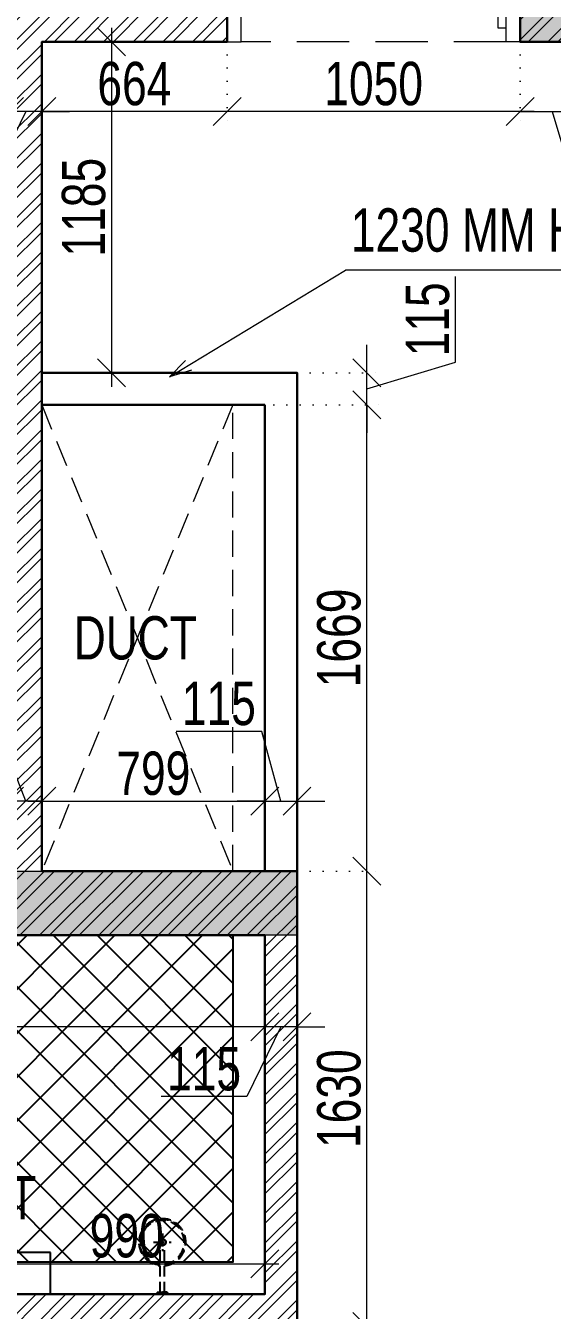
# Model space of a CAD drawing. Header units: inches. Extents: x 785882 to 928568, y 496782 to 576896.
# Drawn here: x 871763 to 873649, y 520599 to 525198 of the extents above; entities that cross this region are included whole.
import ezdxf
from ezdxf.enums import TextEntityAlignment as Align

# ---------------------------------------------------------------- set-up
doc = ezdxf.new("R2010")
doc.units = ezdxf.units.IN
doc.header["$LTSCALE"] = 750
doc.header["$MEASUREMENT"] = 0
for name, pattern in [('DOT', [0.25, 0, -0.25]), ('HIDDEN', [0.375, 0.25, -0.125]), ('HIDDEN2', [0.1875, 0.125, -0.0625])]:
    doc.linetypes.add(name, pattern=pattern)
for name, color, linetype, lineweight in [('COLUMN', 5, 'Continuous', 13), ('DIMENSION WORKING-MSA', 222, 'Continuous', 13), ('DOOR-MSA', 50, 'Continuous', 13), ('DOTTED LINE-MSA', 3, 'HIDDEN2', 13), ('ELE-01-MSA', 7, 'Continuous', 30), ('TEXT DETAIL-MSA', 212, 'Continuous', 13), ('TEXT ROOM NAME-MSA', 210, 'Continuous', 13), ('WALL HATCH-MSA', 251, 'Continuous', 9), ('WALL-MSA', 32, 'Continuous', 30), ('WINDOW-MSA', 50, 'Continuous', 13)]:
    doc.layers.add(name, color=color, linetype=linetype, lineweight=lineweight)
for name, color, linetype in [('HATCH-SUNK 300MM-MSA', 47, 'Continuous'), ('P.FIXTURE', 7, 'Continuous'), ('R.C.C HATCH-MSA', 250, 'Continuous')]:
    doc.layers.add(name, color=color, linetype=linetype)
doc.styles.add('125', font='swisscl.ttf', dxfattribs={"height": 125})
doc.styles.add('AR', font='swisscl.ttf')
doc.styles.add('ARIAL', font='swisscl.ttf', dxfattribs={"height": 360})
doc.styles.add('Arial-Reg', font='swisscl.ttf', dxfattribs={"height": 155})
doc.styles.add('MtXpl_Swis721_LtCn_B', font='swisscl.ttf')
doc.dimstyles.new('100 K.T', dxfattribs={"dimtxt": 360, "dimasz": 80, "dimexe": 0.18, "dimexo": 0.0625, "dimgap": 1, "dimtad": 1, "dimdec": 0, "dimzin": 0, "dimdsep": 46, "dimtxsty": 'ARIAL', "dimblk": 'DOT', "dimcen": 0.09, "dimse1": 1, "dimse2": 1, "dimclrd": 50, "dimclrt": 256, "dimadec": 0, "dimazin": 0, "dimtfac": 1, "dimtdec": 0, "dimtofl": 0, "dimtmove": 1, "dimatfit": 0, "dimfxl": 1, "dimtolj": 1, "dimtzin": 0, "dimlwd": -1, "dimarcsym": 0})
doc.dimstyles.new('WORKING DIM', dxfattribs={"dimtxt": 155, "dimasz": 100, "dimexe": 50, "dimexo": 0, "dimgap": 20, "dimtad": 1, "dimdec": 0, "dimzin": 0, "dimdsep": 46, "dimtxsty": 'AR', "dimblk": 'OBLIQUE', "dimcen": 0.09, "dimdle": 50, "dimclrd": 256, "dimclre": 250, "dimclrt": 256, "dimadec": 0, "dimazin": 0, "dimtfac": 1, "dimtdec": 0, "dimtofl": 0, "dimtmove": 1, "dimatfit": 0, "dimfxl": 1, "dimtolj": 1, "dimtzin": 0, "dimlwd": -1, "dimlwe": -1, "dimarcsym": 0})
pattern_1 = [(45, (36976.4, 0), (-53.0330086, 53.0330086), []), (45, (37011.755, 0), (-53.0330086, 53.0330086), [])]

# ---------------------------------------------------------------- blocks, each defined once
blk = doc.blocks.new('SHOWE')
at = {"linetype": 'HIDDEN', "ltscale": 0.2}
for p, q in [((3964261.3, -1171717.9), (3964261.3, -1171674.7)), ((3964261.3, -1171674.7), (3964263.3, -1171674.7)), ((3964264.2, -1171676.3), (3964264.2, -1171716.3)), ((3964268.7, -1171680.5), (3964268.7, -1171696.3)), ((3964447.4, -1171664.5), (3964447.4, -1171728.1)), ((3964261.3, -1171717.9), (3964263.3, -1171717.9)), ((3964268.7, -1171688.6), (3964437.5, -1171688.6)), ((3964268.7, -1171712), (3964268.7, -1171696.3)), ((3964268.7, -1171704), (3964437.5, -1171704)), ((3964479.2, -1171696.3), (3964415.6, -1171696.3))]:
    blk.add_line(p, q, dxfattribs=at)
for radius in [12.5, 10.6]:
    blk.add_circle((3964447.4, -1171696.3), radius, dxfattribs=at)
for centre, radius, start, end in [((3964447.4, -1171696.3), 84.1, 185.2383, 174.7617), ((3964447.4, -1171696.3), 81.4, 185.4105, 174.5895), ((3964447.4, -1171696.3), 78, 185.6496, 174.3504), ((3964262.4, -1171676.3), 1.76, 358.0282, 62.0821), ((3964259.8, -1171685.3), 10.1, 28.3436, 64.2104), ((3964262.4, -1171716.3), 1.76, 297.9179, 1.9718), ((3964259.8, -1171707.2), 10.1, 295.7896, 331.6564)]:
    blk.add_arc(centre, radius, start, end, dxfattribs=at)
blk = doc.blocks.new('BLOCK-G & H TYPICAL COLOUMN')
at = {"layer": 'R.C.C HATCH-MSA'}
h = blk.add_hatch(color=256, dxfattribs=at)
h.dxf.hatch_style = 1
h.paths.add_polyline_path([(172697.62, -104207.75), (172688.57, -104207.75), (172688.57, -104255), (172697.62, -104255)])
h.paths.add_polyline_path([(172327.12, -104207.75), (172336.18, -104207.75), (172336.18, -104255), (172327.12, -104255)])
h.paths.add_polyline_path([(172819.88, -104207.75), (172819.88, -104216.81), (172867.12, -104216.81), (172867.12, -104207.75)])
h.paths.add_polyline_path([(172204.87, -104207.75), (172204.87, -104216.81), (172157.62, -104216.81), (172157.62, -104207.75)])
h.paths.add_polyline_path([(172561.18, -104240.06), (172552.12, -104240.06), (172552.12, -104287.31), (172561.18, -104287.31)])
h.paths.add_polyline_path([(172463.57, -104240.06), (172472.62, -104240.06), (172472.62, -104287.31), (172463.57, -104287.31)])
h.paths.add_polyline_path([(172177.87, -104422.2), (172177.87, -104431.25), (172130.62, -104431.25), (172130.62, -104422.2)])
h.paths.add_polyline_path([(172894.12, -104422.2), (172894.12, -104431.25), (172846.88, -104431.25), (172846.88, -104422.2)])
h.paths.add_polyline_path([(172336.12, -104486.75), (172336.12, -104495.81), (172288.87, -104495.81), (172288.87, -104486.75)])
h.paths.add_polyline_path([(172202.62, -104543.75), (172202.62, -104552.81), (172155.37, -104552.81), (172155.37, -104543.75)])
h.paths.add_polyline_path([(172822.13, -104543.75), (172822.13, -104552.81), (172869.37, -104552.81), (172869.37, -104543.75)])
h.paths.add_polyline_path([(172516.9, -104495.81), (172507.85, -104495.81), (172507.85, -104448.56), (172516.9, -104448.56)])
h.paths.add_polyline_path([(172697.62, -104104.25), (172688.57, -104104.25), (172688.57, -104057.01), (172697.62, -104057.01)])
h.paths.add_polyline_path([(172327.12, -104104.25), (172336.18, -104104.25), (172336.18, -104057.01), (172327.12, -104057.01)])
h.paths.add_polyline_path([(172819.88, -104104.25), (172819.88, -104095.2), (172867.12, -104095.2), (172867.12, -104104.25)])
h.paths.add_polyline_path([(172204.87, -104104.25), (172204.87, -104095.2), (172157.62, -104095.2), (172157.62, -104104.25)])
h.paths.add_polyline_path([(172561.18, -104071.94), (172552.12, -104071.94), (172552.12, -104024.7), (172561.18, -104024.7)])
h.paths.add_polyline_path([(172463.57, -104071.94), (172472.62, -104071.94), (172472.62, -104024.7), (172463.57, -104024.7)])
h.paths.add_polyline_path([(172177.87, -103889.81), (172177.87, -103880.75), (172130.62, -103880.75), (172130.62, -103889.81)])
h.paths.add_polyline_path([(172894.12, -103889.81), (172894.12, -103880.75), (172846.88, -103880.75), (172846.88, -103889.81)])
h.paths.add_polyline_path([(172336.12, -103825.25), (172336.12, -103816.2), (172288.87, -103816.2), (172288.87, -103825.25)])
h.paths.add_polyline_path([(172202.62, -103768.25), (172202.62, -103759.2), (172155.37, -103759.2), (172155.37, -103768.25)])
h.paths.add_polyline_path([(172822.13, -103768.25), (172822.13, -103759.2), (172869.37, -103759.2), (172869.37, -103768.25)])
h.paths.add_polyline_path([(172516.9, -103816.2), (172507.85, -103816.2), (172507.85, -103863.44), (172516.9, -103863.44)])
h.paths.add_polyline_path([(172548.37, -103699.31), (172548.37, -103690.25), (172595.62, -103690.25), (172595.62, -103699.31)])
h.paths.add_polyline_path([(172476.37, -103699.31), (172476.37, -103690.25), (172429.13, -103690.25), (172429.13, -103699.31)])
h.paths.add_polyline_path([(172726.82, -103612.31), (172726.82, -103603.25), (172774.06, -103603.25), (172774.06, -103612.31)])
h.paths.add_polyline_path([(172297.93, -103612.31), (172297.93, -103603.25), (172250.69, -103603.25), (172250.69, -103612.31)])
h.paths.add_polyline_path([(172920.37, -103523.81), (172920.37, -103514.75), (172857.56, -103514.75), (172857.56, -103523.81)])
h.paths.add_polyline_path([(172104.37, -103523.81), (172104.37, -103514.75), (172167.19, -103514.75), (172167.19, -103523.81)])
h.paths.add_polyline_path([(172476.37, -103492.94), (172467.32, -103492.94), (172467.32, -103445.7), (172476.37, -103445.7)])
h.paths.add_polyline_path([(172548.37, -103492.94), (172557.43, -103492.94), (172557.43, -103445.7), (172548.37, -103445.7)])
h.paths.add_polyline_path([(172663.43, -103454.75), (172759.5, -103454.75), (172759.5, -103349.7), (172663.43, -103349.7), (172663.43, -103358.75), (172750.44, -103358.75), (172750.44, -103445.7), (172663.43, -103445.7)])
h.paths.add_polyline_path([(172361.32, -103454.75), (172265.25, -103454.75), (172265.25, -103349.7), (172361.32, -103349.7), (172361.32, -103358.75), (172274.31, -103358.75), (172274.31, -103445.7), (172361.32, -103445.7)])
h.paths.add_polyline_path([(172428.37, -103358.75), (172419.32, -103358.75), (172419.32, -103311.51), (172428.37, -103311.51)])
h.paths.add_polyline_path([(172428.37, -103132.74), (172419.32, -103132.74), (172419.32, -103179.99), (172428.37, -103179.99)])
h.paths.add_polyline_path([(172151.62, -103286.75), (172151.62, -103277.7), (172104.37, -103277.7), (172104.37, -103286.75)])
h.paths.add_polyline_path([(172245.43, -103162.74), (172245.43, -103153.68), (172198.19, -103153.68), (172198.19, -103162.74)])
h.paths.add_polyline_path([(172428.37, -103021.25), (172419.32, -103021.25), (172419.32, -103068.5), (172428.37, -103068.5)])
h.paths.add_polyline_path([(172245.43, -102997.25), (172236.37, -102997.25), (172236.37, -103044.5), (172245.43, -103044.5)])
h.paths.add_polyline_path([(172104.37, -102997.25), (172104.37, -103006.31), (172151.62, -103006.31), (172151.62, -102997.25)])
h.paths.add_polyline_path([(172596.37, -103358.75), (172605.43, -103358.75), (172605.43, -103311.51), (172596.37, -103311.51)])
h.paths.add_polyline_path([(172596.37, -103132.74), (172605.43, -103132.74), (172605.43, -103179.99), (172596.37, -103179.99)])
h.paths.add_polyline_path([(172873.13, -103286.75), (172873.13, -103277.7), (172920.37, -103277.7), (172920.37, -103286.75)])
h.paths.add_polyline_path([(172779.32, -103162.74), (172779.32, -103153.68), (172826.56, -103153.68), (172826.56, -103162.74)])
h.paths.add_polyline_path([(172596.37, -103021.25), (172605.43, -103021.25), (172605.43, -103068.5), (172596.37, -103068.5)])
h.paths.add_polyline_path([(172779.32, -102997.25), (172788.37, -102997.25), (172788.37, -103044.5), (172779.32, -103044.5)])
h.paths.add_polyline_path([(172920.37, -102997.25), (172920.37, -103006.31), (172873.13, -103006.31), (172873.13, -102997.25)])
h.paths.add_polyline_path([(172548.37, -104612.7), (172548.37, -104621.75), (172595.62, -104621.75), (172595.62, -104612.7)])
h.paths.add_polyline_path([(172476.37, -104612.7), (172476.37, -104621.75), (172429.13, -104621.75), (172429.13, -104612.7)])
h.paths.add_polyline_path([(172297.93, -104699.7), (172297.93, -104708.75), (172250.69, -104708.75), (172250.69, -104699.7)])
h.paths.add_polyline_path([(172104.37, -104788.2), (172104.37, -104797.25), (172167.19, -104797.25), (172167.19, -104788.2)])
h.paths.add_polyline_path([(172726.82, -104699.7), (172726.82, -104708.75), (172774.06, -104708.75), (172774.06, -104699.7)])
h.paths.add_polyline_path([(172920.37, -104788.2), (172920.37, -104797.25), (172857.56, -104797.25), (172857.56, -104788.2)])
h.paths.add_polyline_path([(172476.37, -104819.06), (172467.32, -104819.06), (172467.32, -104866.31), (172476.37, -104866.31)])
h.paths.add_polyline_path([(172548.37, -104819.06), (172557.43, -104819.06), (172557.43, -104866.31), (172548.37, -104866.31)])
h.paths.add_polyline_path([(172663.43, -104857.25), (172759.5, -104857.25), (172759.5, -104962.31), (172663.43, -104962.31), (172663.43, -104953.25), (172750.44, -104953.25), (172750.44, -104866.31), (172663.43, -104866.31)])
h.paths.add_polyline_path([(172361.32, -104857.25), (172265.25, -104857.25), (172265.25, -104962.31), (172361.32, -104962.31), (172361.32, -104953.25), (172274.31, -104953.25), (172274.31, -104866.31), (172361.32, -104866.31)])
h.paths.add_polyline_path([(172428.37, -104953.25), (172419.32, -104953.25), (172419.32, -105000.5), (172428.37, -105000.5)])
h.paths.add_polyline_path([(172428.37, -105178.31), (172419.32, -105178.31), (172419.32, -105131.06), (172428.37, -105131.06)])
h.paths.add_polyline_path([(172151.62, -105025.25), (172151.62, -105034.31), (172104.37, -105034.31), (172104.37, -105025.25)])
h.paths.add_polyline_path([(172245.43, -105072.5), (172236.37, -105072.5), (172236.37, -105025.25), (172245.43, -105025.25)])
h.paths.add_polyline_path([(172428.37, -105290.75), (172419.32, -105290.75), (172419.32, -105243.51), (172428.37, -105243.51)])
h.paths.add_polyline_path([(172245.43, -105314.75), (172236.37, -105314.75), (172236.37, -105267.51), (172245.43, -105267.51)])
h.paths.add_polyline_path([(172104.37, -105277.35), (172113.43, -105277.35), (172113.43, -105314.75), (172104.37, -105314.75)])
h.paths.add_polyline_path([(172596.37, -104953.25), (172605.43, -104953.25), (172605.43, -105000.5), (172596.37, -105000.5)])
h.paths.add_polyline_path([(172596.37, -105178.31), (172605.43, -105178.31), (172605.43, -105131.06), (172596.37, -105131.06)])
h.paths.add_polyline_path([(172873.13, -105025.25), (172873.13, -105034.31), (172920.37, -105034.31), (172920.37, -105025.25)])
h.paths.add_polyline_path([(172788.37, -105025.25), (172779.32, -105025.25), (172779.32, -105072.5), (172788.37, -105072.5)])
h.paths.add_polyline_path([(172596.37, -105290.75), (172605.43, -105290.75), (172605.43, -105243.51), (172596.37, -105243.51)])
h.paths.add_polyline_path([(172779.32, -105314.75), (172788.37, -105314.75), (172788.37, -105267.51), (172779.32, -105267.51)])
h.paths.add_polyline_path([(172911.32, -105314.75), (172920.37, -105314.75), (172920.37, -105277.35), (172911.32, -105277.35)])
h.paths.add_polyline_path([(172688.63, -104486.75), (172688.63, -104495.81), (172735.87, -104495.81), (172735.87, -104486.75)])
h.paths.add_polyline_path([(172688.63, -103825.25), (172688.63, -103816.2), (172735.87, -103816.2), (172735.87, -103825.25)])
at = {"layer": 'COLUMN'}
for points in [[(172516.9, -104495.81), (172507.85, -104495.81), (172507.85, -104448.56), (172516.9, -104448.56)], [(172476.37, -104612.7), (172476.37, -104621.75), (172429.13, -104621.75), (172429.13, -104612.7)]]:
    blk.add_lwpolyline(points, close=True, dxfattribs=at)
blk = doc.blocks.new('A$C59c041b7')
at = {"layer": 'HATCH-SUNK 300MM-MSA', "transparency": 33554559}
h = blk.add_hatch(dxfattribs=at)
h.set_pattern_fill('ANSI37', color=256, scale=35)
h.set_pattern_definition([(45, (0, 0), (-78.57724, 78.57724), []), (135, (0, 0), (-78.57724, -78.57724), [])])
h.paths.add_polyline_path([(7200.7, -41262.3), (9218.6, -41262.3), (9218.8, -42432.3), (7200.9, -42432.3)])
at = {"layer": 'HATCH-SUNK 300MM-MSA'}
blk.add_lwpolyline([(7200.7, -41262.3), (9218.6, -41262.3), (9218.8, -42432.3), (7200.9, -42432.3)], close=True, dxfattribs=at)
blk = doc.blocks.new('_Dot')
at = {"linetype": 'ByBlock', "lineweight": -2}
blk.add_line((-0.5, 0), (-1, 0), dxfattribs=at)
at = {"linetype": 'ByBlock', "const_width": 0.5}
blk.add_lwpolyline([(-0.25, 0, 1), (0.25, 0, 1)], format="xyb", close=True, dxfattribs=at)
blk = doc.blocks.new('A$C0454f6c0')
at = {"layer": 'WINDOW-MSA', "ltscale": 5000}
for points in [[(0, 1050), (0, 1000), (-115, 1000), (-115, 1050)], [(0, 0), (0, 50), (-115, 50), (-115, 0)]]:
    blk.add_lwpolyline(points, close=True, dxfattribs=at)
at = {"layer": 'WINDOW-MSA', "linetype": 'HIDDEN', "elevation": 0}
blk.add_lwpolyline([(-115, 1000), (-115, 50)], dxfattribs=at)
at = {"layer": 'WINDOW-MSA', "linetype": 'HIDDEN'}
blk.add_lwpolyline([(0, 50), (0, 1000)], dxfattribs=at)
at = {"layer": 'WINDOW-MSA', "ltscale": 5000, "elevation": 0}
blk.add_lwpolyline([(-50, 50), (-1000, 50), (-1000, 80), (-50, 80)], close=True, dxfattribs=at)
blk = doc.blocks.new('_Oblique')
at = {"color": 0, "linetype": 'ByBlock', "lineweight": -2}
blk.add_line((-0.5, -0.5), (0.5, 0.5), dxfattribs=at)
blk = doc.blocks.new('*D1589')
at = {"layer": 'Defpoints', "color": 0, "ltscale": 0.25, "transparency": 16777216}
for p in [(872484.1, 525140.7), (873534.1, 525140.7), (872484.1, 524890.7)]:
    blk.add_point(p, dxfattribs=at)
at = {"layer": 'DIMENSION WORKING-MSA', "color": 250, "linetype": 'DOT', "ltscale": 0.25, "transparency": 16777216}
for p, q in [((872484.1, 525140.7), (872484.1, 524840.7)), ((873534.1, 525140.7), (873534.1, 524840.7))]:
    blk.add_line(p, q, dxfattribs=at)
at = {"layer": 'DIMENSION WORKING-MSA', "ltscale": 0.25, "transparency": 16777216}
blk.add_line((873584.1, 524890.7), (872434.1, 524890.7), dxfattribs=at)
at = {"layer": 'DIMENSION WORKING-MSA', "ltscale": 0.25, "transparency": 16777216, "xscale": 100, "yscale": 100, "zscale": 100, "rotation": 180}
blk.add_blockref('_Oblique', (872484.1, 524890.7), dxfattribs=at)
at = {"layer": 'DIMENSION WORKING-MSA', "ltscale": 0.25, "transparency": 16777216, "xscale": 100, "yscale": 100, "zscale": 100}
blk.add_blockref('_Oblique', (873534.1, 524890.7), dxfattribs=at)
at = {"layer": 'DIMENSION WORKING-MSA', "ltscale": 0.25, "transparency": 16777216, "insert": (873009.1, 524990), "char_height": 155, "attachment_point": 5, "style": 'AR'}
blk.add_mtext('\\A1;1050', dxfattribs=at)
blk = doc.blocks.new('*D1590')
at = {"layer": 'Defpoints', "color": 0, "ltscale": 0.25, "transparency": 16777216}
for p in [(872484.1, 525140.7), (871820.3, 524890.7), (871820.3, 524890.7)]:
    blk.add_point(p, dxfattribs=at)
at = {"layer": 'DIMENSION WORKING-MSA', "color": 250, "linetype": 'DOT', "ltscale": 0.25, "transparency": 16777216}
for p, q in [((872484.1, 525140.7), (872484.1, 524840.7)), ((871820.3, 524890.7), (871820.3, 524940.7))]:
    blk.add_line(p, q, dxfattribs=at)
at = {"layer": 'DIMENSION WORKING-MSA', "ltscale": 0.25, "transparency": 16777216}
blk.add_line((872534.1, 524890.7), (871770.3, 524890.7), dxfattribs=at)
at = {"layer": 'DIMENSION WORKING-MSA', "ltscale": 0.25, "transparency": 16777216, "xscale": 100, "yscale": 100, "zscale": 100, "rotation": 180}
blk.add_blockref('_Oblique', (871820.3, 524890.7), dxfattribs=at)
at = {"layer": 'DIMENSION WORKING-MSA', "ltscale": 0.25, "transparency": 16777216, "xscale": 100, "yscale": 100, "zscale": 100}
blk.add_blockref('_Oblique', (872484.1, 524890.7), dxfattribs=at)
at = {"layer": 'DIMENSION WORKING-MSA', "ltscale": 0.25, "transparency": 16777216, "insert": (872152.2, 524990), "char_height": 155, "attachment_point": 5, "style": 'AR'}
blk.add_mtext('\\A1;664', dxfattribs=at)
blk = doc.blocks.new('*D1591')
at = {"layer": 'Defpoints', "color": 0, "ltscale": 0.25, "transparency": 16777216}
for p in [(871705.3, 525140.7), (871820.3, 525140.7), (871705.3, 524890.7)]:
    blk.add_point(p, dxfattribs=at)
at = {"layer": 'DIMENSION WORKING-MSA', "color": 250, "linetype": 'DOT', "ltscale": 0.25, "transparency": 16777216}
for p, q in [((871705.3, 525140.7), (871705.3, 524840.7)), ((871820.3, 525140.7), (871820.3, 524840.7))]:
    blk.add_line(p, q, dxfattribs=at)
at = {"layer": 'DIMENSION WORKING-MSA', "ltscale": 0.25, "transparency": 16777216}
for p, q in [((871705.3, 524890.7), (871605.3, 524890.7)), ((871762.8, 524890.7), (871640.8, 524640.7)), ((871820.3, 524890.7), (871705.3, 524890.7)), ((871820.3, 524890.7), (871920.3, 524890.7)), ((871640.8, 524640.7), (871334, 524640.7))]:
    blk.add_line(p, q, dxfattribs=at)
at = {"layer": 'DIMENSION WORKING-MSA', "ltscale": 0.25, "transparency": 16777216, "xscale": 100, "yscale": 100, "zscale": 100}
blk.add_blockref('_Oblique', (871705.3, 524890.7), dxfattribs=at)
at = {"layer": 'DIMENSION WORKING-MSA', "ltscale": 0.25, "transparency": 16777216, "xscale": 100, "yscale": 100, "zscale": 100, "rotation": 180}
blk.add_blockref('_Oblique', (871820.3, 524890.7), dxfattribs=at)
at = {"layer": 'DIMENSION WORKING-MSA', "ltscale": 0.25, "transparency": 16777216, "insert": (871487.4, 524739.7), "char_height": 155, "attachment_point": 5, "style": 'AR'}
blk.add_mtext('\\A1;115', dxfattribs=at)
blk = doc.blocks.new('*D1402')
at = {"layer": 'Defpoints', "color": 0, "ltscale": 0.25, "transparency": 16777216}
for p in [(872734.7, 522171.7), (872984.7, 522171.7), (872796.4, 520541.7)]:
    blk.add_point(p, dxfattribs=at)
at = {"layer": 'DIMENSION WORKING-MSA', "ltscale": 0.25, "transparency": 16777216}
blk.add_line((872984.7, 520491.7), (872984.7, 522221.7), dxfattribs=at)
at = {"layer": 'DIMENSION WORKING-MSA', "color": 250, "linetype": 'DOT', "ltscale": 0.25, "transparency": 16777216}
for p, q in [((872734.7, 522171.7), (873034.7, 522171.7)), ((872796.4, 520541.7), (873034.7, 520541.7))]:
    blk.add_line(p, q, dxfattribs=at)
at = {"layer": 'DIMENSION WORKING-MSA', "ltscale": 0.25, "transparency": 16777216, "xscale": 100, "yscale": 100, "zscale": 100}
for p, rotation in [((872984.7, 522171.7), 90), ((872984.7, 520541.7), 270)]:
    blk.add_blockref('_Oblique', p, dxfattribs=dict(at, rotation=rotation))
at = {"layer": 'DIMENSION WORKING-MSA', "ltscale": 0.25, "transparency": 16777216, "insert": (872885.2, 521356.7), "char_height": 155, "attachment_point": 5, "rotation": 90, "style": 'AR'}
blk.add_mtext('\\A1;1630', dxfattribs=at)
blk = doc.blocks.new('*D1403')
at = {"layer": 'Defpoints', "color": 0, "ltscale": 0.25, "transparency": 16777216}
for p in [(872604.7, 523840.7), (872984.7, 523840.7), (872734.7, 522171.7)]:
    blk.add_point(p, dxfattribs=at)
at = {"layer": 'DIMENSION WORKING-MSA', "ltscale": 0.25, "transparency": 16777216}
blk.add_line((872984.7, 522121.7), (872984.7, 523890.7), dxfattribs=at)
at = {"layer": 'DIMENSION WORKING-MSA', "color": 250, "linetype": 'DOT', "ltscale": 0.25, "transparency": 16777216}
for p, q in [((872604.7, 523840.7), (873034.7, 523840.7)), ((872734.7, 522171.7), (873034.7, 522171.7))]:
    blk.add_line(p, q, dxfattribs=at)
at = {"layer": 'DIMENSION WORKING-MSA', "ltscale": 0.25, "transparency": 16777216, "xscale": 100, "yscale": 100, "zscale": 100}
for p, rotation in [((872984.7, 523840.7), 90), ((872984.7, 522171.7), 270)]:
    blk.add_blockref('_Oblique', p, dxfattribs=dict(at, rotation=rotation))
at = {"layer": 'DIMENSION WORKING-MSA', "ltscale": 0.25, "transparency": 16777216, "insert": (872885.3, 523006.2), "char_height": 155, "attachment_point": 5, "rotation": 90, "style": 'AR'}
blk.add_mtext('\\A1;1669', dxfattribs=at)
blk = doc.blocks.new('*D1404')
at = {"layer": 'Defpoints', "color": 0, "ltscale": 0.25, "transparency": 16777216}
for p in [(872734.7, 523955.7), (872984.7, 523955.7), (872604.7, 523840.7)]:
    blk.add_point(p, dxfattribs=at)
at = {"layer": 'DIMENSION WORKING-MSA', "ltscale": 0.25, "transparency": 16777216}
for p, q in [((873301.9, 523993.3), (873301.9, 524300.2)), ((872984.7, 523955.7), (872984.7, 524055.7)), ((872984.7, 523898.2), (873301.9, 523993.3)), ((872984.7, 523840.7), (872984.7, 523955.7)), ((872984.7, 523840.7), (872984.7, 523740.7))]:
    blk.add_line(p, q, dxfattribs=at)
at = {"layer": 'DIMENSION WORKING-MSA', "color": 250, "linetype": 'DOT', "ltscale": 0.25, "transparency": 16777216}
for p, q in [((872734.7, 523955.7), (873034.7, 523955.7)), ((872604.7, 523840.7), (873034.7, 523840.7))]:
    blk.add_line(p, q, dxfattribs=at)
at = {"layer": 'DIMENSION WORKING-MSA', "ltscale": 0.25, "transparency": 16777216, "xscale": 100, "yscale": 100, "zscale": 100}
for p, rotation in [((872984.7, 523955.7), 270), ((872984.7, 523840.7), 90)]:
    blk.add_blockref('_Oblique', p, dxfattribs=dict(at, rotation=rotation))
at = {"layer": 'DIMENSION WORKING-MSA', "ltscale": 0.25, "transparency": 16777216, "insert": (873202.8, 524146.7), "char_height": 155, "attachment_point": 5, "rotation": 90, "style": 'AR'}
blk.add_mtext('\\A1;115', dxfattribs=at)
blk = doc.blocks.new('*D1405')
at = {"layer": 'Defpoints', "color": 0, "ltscale": 0.25, "transparency": 16777216}
for p in [(872070.3, 525140.7), (872070.3, 523955.7), (872070.3, 523955.7)]:
    blk.add_point(p, dxfattribs=at)
at = {"layer": 'DIMENSION WORKING-MSA', "ltscale": 0.25, "transparency": 16777216}
blk.add_line((872070.3, 525190.7), (872070.3, 523905.7), dxfattribs=at)
at = {"layer": 'DIMENSION WORKING-MSA', "color": 250, "linetype": 'DOT', "ltscale": 0.25, "transparency": 16777216}
for p, q in [((872070.3, 525140.7), (872120.3, 525140.7)), ((872070.3, 523955.7), (872120.3, 523955.7))]:
    blk.add_line(p, q, dxfattribs=at)
at = {"layer": 'DIMENSION WORKING-MSA', "ltscale": 0.25, "transparency": 16777216, "xscale": 100, "yscale": 100, "zscale": 100}
for p, rotation in [((872070.3, 525140.7), 90), ((872070.3, 523955.7), 270)]:
    blk.add_blockref('_Oblique', p, dxfattribs=dict(at, rotation=rotation))
at = {"layer": 'DIMENSION WORKING-MSA', "ltscale": 0.25, "transparency": 16777216, "insert": (871970.9, 524548.2), "char_height": 155, "attachment_point": 5, "rotation": 90, "style": 'AR'}
blk.add_mtext('\\A1;1185', dxfattribs=at)
blk = doc.blocks.new('*D1421')
at = {"layer": 'Defpoints', "color": 0, "ltscale": 0.25, "transparency": 16777216}
for p in [(871705.3, 522421.7), (871705.3, 522421.7), (871820.3, 522421.7)]:
    blk.add_point(p, dxfattribs=at)
at = {"layer": 'DIMENSION WORKING-MSA', "ltscale": 0.25, "transparency": 16777216}
for p, q in [((871665.1, 522671.7), (871358.2, 522671.7)), ((871762.8, 522421.7), (871665.1, 522671.7)), ((871705.3, 522421.7), (871605.3, 522421.7)), ((871820.3, 522421.7), (871705.3, 522421.7)), ((871820.3, 522421.7), (871920.3, 522421.7))]:
    blk.add_line(p, q, dxfattribs=at)
at = {"layer": 'DIMENSION WORKING-MSA', "color": 250, "linetype": 'DOT', "ltscale": 0.25, "transparency": 16777216}
for p, q in [((871705.3, 522421.7), (871705.3, 522471.7)), ((871820.3, 522421.7), (871820.3, 522471.7))]:
    blk.add_line(p, q, dxfattribs=at)
at = {"layer": 'DIMENSION WORKING-MSA', "ltscale": 0.25, "transparency": 16777216, "xscale": 100, "yscale": 100, "zscale": 100}
blk.add_blockref('_Oblique', (871705.3, 522421.7), dxfattribs=at)
at = {"layer": 'DIMENSION WORKING-MSA', "ltscale": 0.25, "transparency": 16777216, "xscale": 100, "yscale": 100, "zscale": 100, "rotation": 180}
blk.add_blockref('_Oblique', (871820.3, 522421.7), dxfattribs=at)
at = {"layer": 'DIMENSION WORKING-MSA', "ltscale": 0.25, "transparency": 16777216, "insert": (871511.6, 522770.7), "char_height": 155, "attachment_point": 5, "style": 'AR'}
blk.add_mtext('\\A1;115', dxfattribs=at)
blk = doc.blocks.new('*D1422')
at = {"layer": 'Defpoints', "color": 0, "ltscale": 0.25, "transparency": 16777216}
for p in [(871820.3, 522421.7), (872619.7, 522421.7), (872619.7, 522421.7)]:
    blk.add_point(p, dxfattribs=at)
at = {"layer": 'DIMENSION WORKING-MSA', "color": 250, "linetype": 'DOT', "ltscale": 0.25, "transparency": 16777216}
for p, q in [((871820.3, 522421.7), (871820.3, 522471.7)), ((872619.7, 522421.7), (872619.7, 522471.7))]:
    blk.add_line(p, q, dxfattribs=at)
at = {"layer": 'DIMENSION WORKING-MSA', "ltscale": 0.25, "transparency": 16777216}
blk.add_line((871770.3, 522421.7), (872669.7, 522421.7), dxfattribs=at)
at = {"layer": 'DIMENSION WORKING-MSA', "ltscale": 0.25, "transparency": 16777216, "xscale": 100, "yscale": 100, "zscale": 100, "rotation": 180}
blk.add_blockref('_Oblique', (871820.3, 522421.7), dxfattribs=at)
at = {"layer": 'DIMENSION WORKING-MSA', "ltscale": 0.25, "transparency": 16777216, "xscale": 100, "yscale": 100, "zscale": 100}
blk.add_blockref('_Oblique', (872619.7, 522421.7), dxfattribs=at)
at = {"layer": 'DIMENSION WORKING-MSA', "ltscale": 0.25, "transparency": 16777216, "insert": (872220, 522520.9), "char_height": 155, "attachment_point": 5, "style": 'AR'}
blk.add_mtext('\\A1;799', dxfattribs=at)
blk = doc.blocks.new('*D1423')
at = {"layer": 'Defpoints', "color": 0, "ltscale": 0.25, "transparency": 16777216}
for p in [(872619.7, 522421.7), (872734.7, 522421.7), (872734.7, 522421.7)]:
    blk.add_point(p, dxfattribs=at)
at = {"layer": 'DIMENSION WORKING-MSA', "ltscale": 0.25, "transparency": 16777216}
for p, q in [((872608.3, 522671.7), (872301.4, 522671.7)), ((872677.2, 522421.7), (872608.3, 522671.7)), ((872619.7, 522421.7), (872519.7, 522421.7)), ((872619.7, 522421.7), (872734.7, 522421.7)), ((872734.7, 522421.7), (872834.7, 522421.7))]:
    blk.add_line(p, q, dxfattribs=at)
at = {"layer": 'DIMENSION WORKING-MSA', "color": 250, "linetype": 'DOT', "ltscale": 0.25, "transparency": 16777216}
for p, q in [((872619.7, 522421.7), (872619.7, 522471.7)), ((872734.7, 522421.7), (872734.7, 522471.7))]:
    blk.add_line(p, q, dxfattribs=at)
at = {"layer": 'DIMENSION WORKING-MSA', "ltscale": 0.25, "transparency": 16777216, "xscale": 100, "yscale": 100, "zscale": 100}
blk.add_blockref('_Oblique', (872619.7, 522421.7), dxfattribs=at)
at = {"layer": 'DIMENSION WORKING-MSA', "ltscale": 0.25, "transparency": 16777216, "xscale": 100, "yscale": 100, "zscale": 100, "rotation": 180}
blk.add_blockref('_Oblique', (872734.7, 522421.7), dxfattribs=at)
at = {"layer": 'DIMENSION WORKING-MSA', "ltscale": 0.25, "transparency": 16777216, "insert": (872454.8, 522770.7), "char_height": 155, "attachment_point": 5, "style": 'AR'}
blk.add_mtext('\\A1;115', dxfattribs=at)
blk = doc.blocks.new('*D1440')
at = {"layer": 'Defpoints', "color": 0, "ltscale": 0.25, "transparency": 16777216}
for p in [(872619.7, 521614.1), (872619.7, 521614.1), (872734.7, 521614.1)]:
    blk.add_point(p, dxfattribs=at)
at = {"layer": 'DIMENSION WORKING-MSA', "color": 250, "linetype": 'DOT', "ltscale": 0.25, "transparency": 16777216}
for p, q in [((872619.7, 521614.1), (872619.7, 521664.1)), ((872734.7, 521614.1), (872734.7, 521664.1))]:
    blk.add_line(p, q, dxfattribs=at)
at = {"layer": 'DIMENSION WORKING-MSA', "ltscale": 0.25, "transparency": 16777216}
for p, q in [((872619.7, 521614.1), (872519.7, 521614.1)), ((872677.2, 521614.1), (872555.1, 521364.1)), ((872734.7, 521614.1), (872619.7, 521614.1)), ((872734.7, 521614.1), (872834.7, 521614.1)), ((872555.1, 521364.1), (872248.3, 521364.1))]:
    blk.add_line(p, q, dxfattribs=at)
at = {"layer": 'DIMENSION WORKING-MSA', "ltscale": 0.25, "transparency": 16777216, "xscale": 100, "yscale": 100, "zscale": 100}
blk.add_blockref('_Oblique', (872619.7, 521614.1), dxfattribs=at)
at = {"layer": 'DIMENSION WORKING-MSA', "ltscale": 0.25, "transparency": 16777216, "xscale": 100, "yscale": 100, "zscale": 100, "rotation": 180}
blk.add_blockref('_Oblique', (872734.7, 521614.1), dxfattribs=at)
at = {"layer": 'DIMENSION WORKING-MSA', "ltscale": 0.25, "transparency": 16777216, "insert": (872401.7, 521463.1), "char_height": 155, "attachment_point": 5, "style": 'AR'}
blk.add_mtext('\\A1;115', dxfattribs=at)
blk = doc.blocks.new('*D1441')
at = {"layer": 'Defpoints', "color": 0, "ltscale": 0.25, "transparency": 16777216}
for p in [(870501.8, 521614.1), (870501.8, 521614.1), (872619.7, 521614.1)]:
    blk.add_point(p, dxfattribs=at)
at = {"layer": 'DIMENSION WORKING-MSA', "color": 250, "linetype": 'DOT', "ltscale": 0.25, "transparency": 16777216}
for p, q in [((870501.8, 521614.1), (870501.8, 521664.1)), ((872619.7, 521614.1), (872619.7, 521664.1))]:
    blk.add_line(p, q, dxfattribs=at)
at = {"layer": 'DIMENSION WORKING-MSA', "ltscale": 0.25, "transparency": 16777216}
blk.add_line((872669.7, 521614.1), (870451.8, 521614.1), dxfattribs=at)
at = {"layer": 'DIMENSION WORKING-MSA', "ltscale": 0.25, "transparency": 16777216, "xscale": 100, "yscale": 100, "zscale": 100, "rotation": 180}
blk.add_blockref('_Oblique', (870501.8, 521614.1), dxfattribs=at)
at = {"layer": 'DIMENSION WORKING-MSA', "ltscale": 0.25, "transparency": 16777216, "xscale": 100, "yscale": 100, "zscale": 100}
blk.add_blockref('_Oblique', (872619.7, 521614.1), dxfattribs=at)
at = {"layer": 'DIMENSION WORKING-MSA', "ltscale": 0.25, "transparency": 16777216, "insert": (871560.7, 521713.4), "char_height": 155, "attachment_point": 5, "style": 'AR'}
blk.add_mtext('\\A1;2118', dxfattribs=at)
blk = doc.blocks.new('*D1224')
at = {"layer": 'Defpoints', "color": 0, "ltscale": 0.25, "transparency": 16777216}
for p in [(873534.1, 525140.7), (873764.1, 525140.7), (873764.1, 524890.7)]:
    blk.add_point(p, dxfattribs=at)
at = {"layer": 'DIMENSION WORKING-MSA', "color": 250, "linetype": 'DOT', "ltscale": 0.25, "transparency": 16777216}
for p, q in [((873534.1, 525140.7), (873534.1, 524840.7)), ((873764.1, 525140.7), (873764.1, 524840.7))]:
    blk.add_line(p, q, dxfattribs=at)
at = {"layer": 'DIMENSION WORKING-MSA', "ltscale": 0.25, "transparency": 16777216}
for p, q in [((873534.1, 524890.7), (873434.1, 524890.7)), ((873534.1, 524890.7), (873764.1, 524890.7)), ((873649.1, 524890.7), (873744.6, 524572.2)), ((873764.1, 524890.7), (873864.1, 524890.7)), ((873744.6, 524572.2), (874055.3, 524572.2))]:
    blk.add_line(p, q, dxfattribs=at)
at = {"layer": 'DIMENSION WORKING-MSA', "ltscale": 0.25, "transparency": 16777216, "xscale": 100, "yscale": 100, "zscale": 100}
blk.add_blockref('_Oblique', (873534.1, 524890.7), dxfattribs=at)
at = {"layer": 'DIMENSION WORKING-MSA', "ltscale": 0.25, "transparency": 16777216, "xscale": 100, "yscale": 100, "zscale": 100, "rotation": 180}
blk.add_blockref('_Oblique', (873764.1, 524890.7), dxfattribs=at)
at = {"layer": 'DIMENSION WORKING-MSA', "ltscale": 0.25, "transparency": 16777216, "insert": (873900, 524671.7), "char_height": 155, "attachment_point": 5, "style": 'AR'}
blk.add_mtext('\\A1;230', dxfattribs=at)
blk = doc.blocks.new('*D2354')
at = {"layer": 'Defpoints', "color": 0, "ltscale": 0.25, "transparency": 16777216}
for p in [(872619.7, 520765.8), (871629.8, 520656.7), (872619.7, 520656.7)]:
    blk.add_point(p, dxfattribs=at)
at = {"layer": 'DIMENSION WORKING-MSA', "color": 250, "linetype": 'DOT', "ltscale": 0.25, "transparency": 16777216}
for p, q in [((871629.8, 520656.7), (871629.8, 520815.8)), ((872619.7, 520656.7), (872619.7, 520815.8))]:
    blk.add_line(p, q, dxfattribs=at)
at = {"layer": 'DIMENSION WORKING-MSA', "ltscale": 0.25, "transparency": 16777216}
blk.add_line((871579.8, 520765.8), (872669.7, 520765.8), dxfattribs=at)
at = {"layer": 'DIMENSION WORKING-MSA', "ltscale": 0.25, "transparency": 16777216, "xscale": 100, "yscale": 100, "zscale": 100, "rotation": 180}
blk.add_blockref('_Oblique', (871629.8, 520765.8), dxfattribs=at)
at = {"layer": 'DIMENSION WORKING-MSA', "ltscale": 0.25, "transparency": 16777216, "xscale": 100, "yscale": 100, "zscale": 100}
blk.add_blockref('_Oblique', (872619.7, 520765.8), dxfattribs=at)
at = {"layer": 'DIMENSION WORKING-MSA', "ltscale": 0.25, "transparency": 16777216, "insert": (872124.7, 520865.2), "char_height": 155, "attachment_point": 5, "style": 'AR'}
blk.add_mtext('\\A1;990', dxfattribs=at)

msp = doc.modelspace()

# ---------------------------------------------------------------- hatches: boundary and pattern name
at = {"layer": 'WALL HATCH-MSA'}
h = msp.add_hatch(dxfattribs=at)
h.set_pattern_fill('ANSI32', color=256, scale=200)
h.set_pattern_definition(pattern_1)
h.paths.add_polyline_path([(873706.6, 530551.6), (874008.7, 530551.6), (874008.7, 530666.6), (873289.4, 530666.6), (873289.4, 530551.6), (873591.6, 530551.6), (873591.6, 528430.7), (872199.1, 528430.7), (872199.1, 528315.7), (873591.6, 528315.7), (873591.6, 525255.7), (873534.1, 525255.7), (873534.1, 525140.7), (873764.1, 525140.7), (873764.1, 525255.7), (873706.6, 525255.7), (873706.6, 528315.7), (875099.1, 528315.7), (875099.1, 528430.7), (873706.6, 528430.7)])
h = msp.add_hatch(dxfattribs=at)
h.set_pattern_fill('ANSI32', color=256, scale=200)
h.set_pattern_definition(pattern_1)
h.paths.add_polyline_path([(872619.7, 521941.7), (872619.7, 520656.7), (871629.8, 520656.7), (871629.8, 519180), (870501.8, 519180), (870501.8, 520541.7), (870979.8, 520541.7), (870979.8, 520656.7), (870501.8, 520656.7), (870501.8, 521191.7), (870386.8, 521191.7), (870386.8, 519065), (872619.7, 519065), (872619.7, 515845), (872504.7, 515845), (872504.7, 515730), (872734.7, 515730), (872734.7, 519180), (871744.8, 519180), (871744.8, 519930), (872734.7, 519930), (872734.7, 520045), (871744.8, 520045), (871744.8, 520541.7), (872734.7, 520541.7), (872734.7, 522171.7), (871820.3, 522171.7), (871820.3, 525140.7), (872484.1, 525140.7), (872484.1, 525255.7), (869172.2, 525255.7), (869172.2, 525140.7), (871705.3, 525140.7), (871705.3, 522056.7), (869102.2, 522056.7), (869102.2, 521941.7)])

# ---------------------------------------------------------------- linework, layer by layer
at = {"layer": 'DOTTED LINE-MSA'}
for p, q in [((872504.7, 523840.7), (871820.3, 522171.7)), ((871820.3, 523840.7), (872504.7, 522171.7)), ((872504.7, 522171.7), (872504.7, 523840.7))]:
    msp.add_line(p, q, dxfattribs=at)
at = {"layer": 'ELE-01-MSA'}
msp.add_line((872619.7, 522171.7), (872619.7, 523840.7), dxfattribs=at)
for points in [[(872734.7, 522171.7), (872734.7, 523955.7), (871820.3, 523955.7)], [(872619.7, 523840.7), (871820.3, 523840.7)]]:
    msp.add_lwpolyline(points, dxfattribs=at)
at = {"layer": 'P.FIXTURE'}
msp.add_lwpolyline([(871851.8, 520806.6), (871001.8, 520806.6), (871001.8, 520656.7), (871851.8, 520656.7)], close=True, dxfattribs=at)
at = {"layer": 'WALL-MSA'}
for p, q in [((872484.1, 525140.7), (872484.1, 525255.7)), ((873534.1, 525140.7), (873534.1, 525255.7)), ((871820.3, 525140.7), (871820.3, 522171.7)), ((872484.1, 525140.7), (871820.3, 525140.7)), ((873534.1, 525140.7), (873764.1, 525140.7)), ((871820.3, 522171.7), (872734.7, 522171.7)), ((872734.7, 522171.7), (872734.7, 520541.7)), ((869102.2, 521941.7), (872619.7, 521941.7)), ((872619.7, 521941.7), (872619.7, 520656.7)), ((871629.8, 520656.7), (872619.7, 520656.7))]:
    msp.add_line(p, q, dxfattribs=at)

# ---------------------------------------------------------------- block references
at = {"layer": 'COLUMN', "xscale": 25.4, "yscale": 25.4, "zscale": 25.4}
msp.add_blockref('BLOCK-G & H TYPICAL COLOUMN', (-3508165.2, 3179334.2), dxfattribs=at)
at = {"layer": 'DOOR-MSA', "extrusion": (-1.86541e-41, 1.29247e-26, -1), "zscale": -1.000000000000001, "rotation": 270}
msp.add_blockref('A$C0454f6c0', (-873534.1, 525140.7, 0), dxfattribs=at)
at = {"layer": 'HATCH-SUNK 300MM-MSA'}
msp.add_blockref('A$C59c041b7', (863285.9, 563204), dxfattribs=at)
at = {"layer": 'P.FIXTURE', "lineweight": 30, "rotation": 90.00000000000001}
msp.add_blockref('SHOWE', (-299444, -3443604.6), dxfattribs=at)

# ---------------------------------------------------------------- texts
at = {"layer": 'TEXT DETAIL-MSA', "style": '125'}
msp.add_text('1230 MM HT WALL', height=155, dxfattribs=at).set_placement((873625.1, 524466.7), align=Align.MIDDLE_CENTER)
at = {"layer": 'TEXT ROOM NAME-MSA', "lineweight": 0}
for s, style, p in [('DUCT', 'Arial-Reg', (871935, 522929.2)), ('TOILET', 'MtXpl_Swis721_LtCn_B', (871244.5, 520924.4, 0))]:
    msp.add_text(s, height=155, dxfattribs=dict(at, style=style)).set_placement(p)

# ---------------------------------------------------------------- dimensions: what is measured, and where the dimension line sits
at = {"layer": 'DIMENSION WORKING-MSA', "ltscale": 0.25}
for base, p1, p2, picture, middle in [((872070.3, 523955.7), (872070.3, 525140.7), (872070.3, 523955.7), '*D1405', (871970.9, 524548.2)), ((872984.7, 523955.7), (872604.7, 523840.7), (872734.7, 523955.7), '*D1404', (873202.8, 524013.3)), ((872984.7, 523840.7), (872734.7, 522171.7), (872604.7, 523840.7), '*D1403', (872885.3, 523006.2)), ((872984.7, 522171.7), (872796.4, 520541.7), (872734.7, 522171.7), '*D1402', (872885.2, 521356.7))]:
    dim = msp.add_linear_dim(base=base, p1=p1, p2=p2, angle=270, dimstyle='WORKING DIM', dxfattribs=at)
    dim.commit()
    dim.dimension.update_dxf_attribs({"geometry": picture, "text_midpoint": middle})
for base, p1, p2, picture, middle in [((871705.3, 524890.7), (871820.3, 525140.7), (871705.3, 525140.7), '*D1591', (871620.8, 524640.7)), ((871705.3, 522421.7), (871820.3, 522421.7), (871705.3, 522421.7), '*D1421', (871645.1, 522671.7)), ((872734.7, 522421.7), (872619.7, 522421.7), (872734.7, 522421.7), '*D1423', (872588.3, 522671.7)), ((872619.7, 521614.1), (872734.7, 521614.1), (872619.7, 521614.1), '*D1440', (872535.1, 521364.1))]:
    dim = msp.add_linear_dim(base=base, p1=p1, p2=p2, dimstyle='WORKING DIM', dxfattribs=at)
    dim.commit()
    dim.dimension.update_dxf_attribs({"geometry": picture, "text_midpoint": middle, "dimtype": 160})
for base, p1, p2, picture, middle in [((871820.3, 524890.7), (872484.1, 525140.7), (871820.3, 524890.7), '*D1590', (872152.2, 524990)), ((872484.1, 524890.7), (873534.1, 525140.7), (872484.1, 525140.7), '*D1589', (873009.1, 524990)), ((873764.1, 524890.7), (873534.1, 525140.7), (873764.1, 525140.7), '*D1224', (873764.6, 524671.7)), ((872619.7, 522421.7), (871820.3, 522421.7), (872619.7, 522421.7), '*D1422', (872220, 522520.9)), ((870501.8, 521614.1), (872619.7, 521614.1), (870501.8, 521614.1), '*D1441', (871560.7, 521713.4)), ((872619.7, 520765.8), (871629.8, 520656.7), (872619.7, 520656.7), '*D2354', (872124.7, 520865.2))]:
    dim = msp.add_linear_dim(base=base, p1=p1, p2=p2, dimstyle='WORKING DIM', dxfattribs=at)
    dim.commit()
    dim.dimension.update_dxf_attribs({"geometry": picture, "text_midpoint": middle})

# ---------------------------------------------------------------- leaders
at = {"layer": 'TEXT DETAIL-MSA'}
for points, override in [([(872277.5, 523940.7), (872908.1, 524323.1)], {"dimtad": 0, "dimclrd": 256, "dimldrblk": 'Open30'}), ([(874831.7, 523940.7), (874390.1, 524323.1), (872908.1, 524323.1)], {"dimgap": 1, "dimtad": 0, "dimclrd": 256, "dimldrblk": 'Open30'})]:
    msp.add_leader(points, dimstyle='100 K.T', override=override, dxfattribs=at)

doc.saveas('drawing.dxf')
